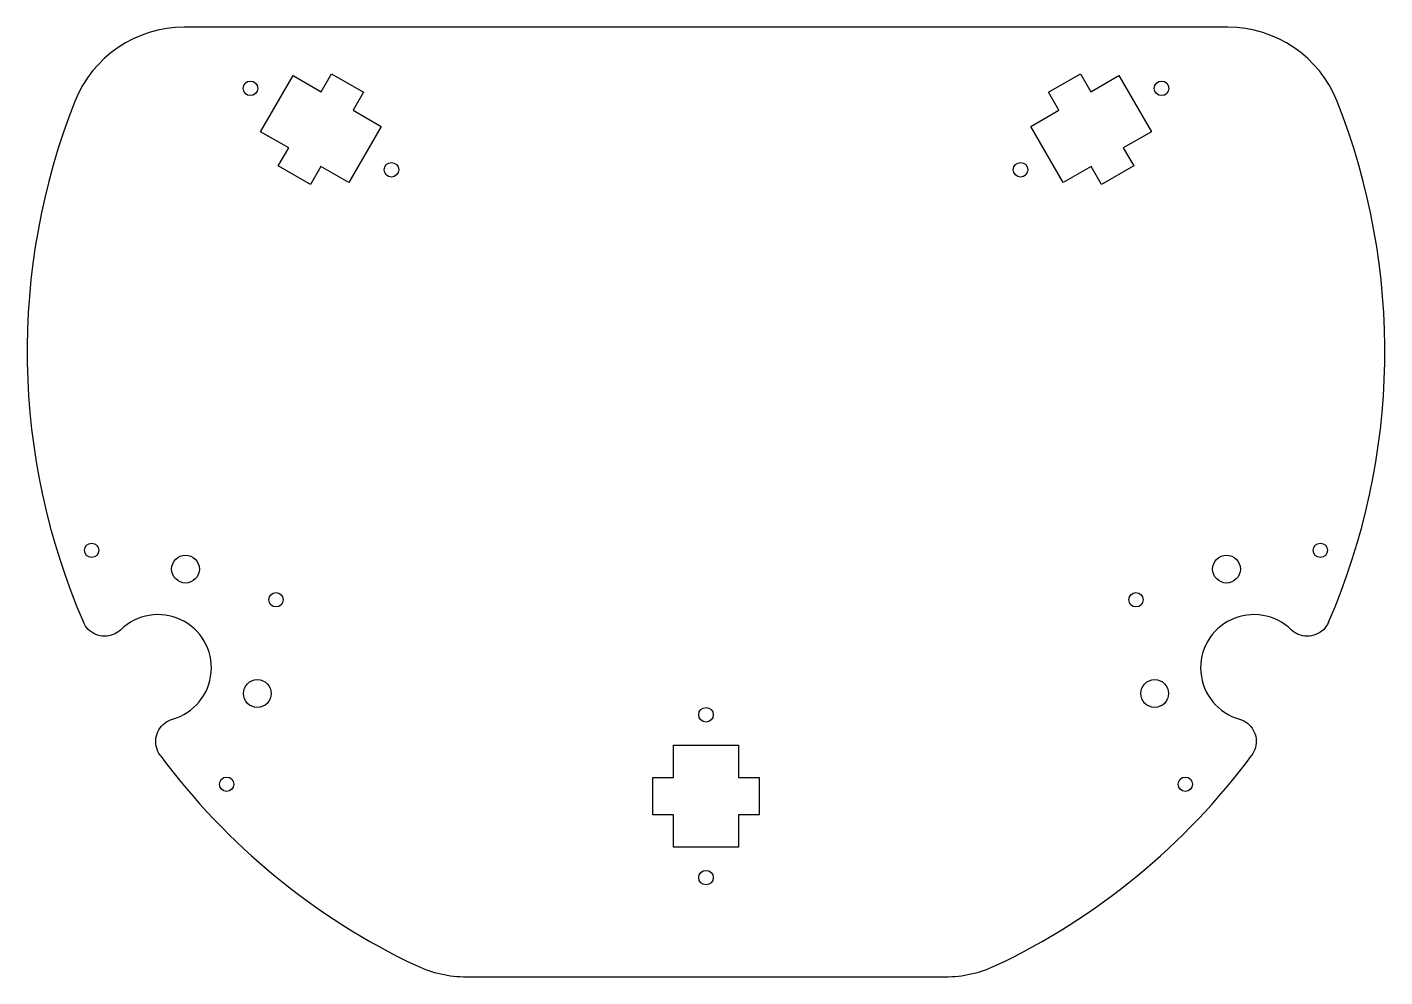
# Model space of a CAD drawing. Header units: millimetres. Extents: x -147 to 147, y -135 to 70.
import ezdxf

# ---------------------------------------------------------------- set-up
doc = ezdxf.new("R2010")
doc.units = ezdxf.units.MM
doc.layers.get('0').update_dxf_attribs({"linetype": 'CONTINUOUS'})

msp = doc.modelspace()

# ---------------------------------------------------------------- linework, layer by layer
for p, q in [((112.67, 70), (-112.67, 70)), ((-51.69, -135), (51.69, -135))]:
    msp.add_line(p, q)
for points in [[(-89.16, 59.56), (-83.1, 56.06), (-80.85, 59.96), (-73.92, 55.96), (-76.17, 52.06), (-70.11, 48.56), (-77.11, 36.44), (-83.17, 39.94), (-85.42, 36.04), (-92.35, 40.04), (-90.1, 43.94), (-96.16, 47.44)], [(96.16, 47.44), (90.1, 43.94), (92.35, 40.04), (85.42, 36.04), (83.17, 39.94), (77.11, 36.44), (70.11, 48.56), (76.17, 52.06), (73.92, 55.96), (80.85, 59.96), (83.1, 56.06), (89.16, 59.56)], [(-7, -107), (-7, -100), (-11.5, -100), (-11.5, -92), (-7, -92), (-7, -85), (7, -85), (7, -92), (11.5, -92), (11.5, -100), (7, -100), (7, -107)]]:
    msp.add_lwpolyline(points, close=True)
for centre, radius in [((-98.36, 56.79), 1.57), ((98.36, 56.79), 1.57), ((-67.92, 39.21), 1.57), ((67.92, 39.21), 1.57), ((-132.66, -42.93), 1.55), ((132.66, -42.93), 1.55), ((-112.39, -46.99), 3), ((112.39, -46.99), 3), ((-92.84, -53.6), 1.55), ((92.84, -53.6), 1.55), ((-96.89, -73.84), 3), ((96.89, -73.84), 3), ((0, -78.43), 1.57), ((-103.51, -93.42), 1.55), ((103.51, -93.42), 1.55), ((0, -113.58), 1.57)]:
    msp.add_circle(centre, radius)
for centre, radius, start, end in [((-112.67, 44.6), 25.4, 90, 158.4047), ((112.67, 44.6), 25.4, 21.5953, 90), ((0, 0), 146.58, 158.4047, 203.5088), ((0, 0), 146.58, -23.5088, 21.5953), ((0, 0), 146.58, 216.4912, 244.7482), ((0, 0), 146.58, 295.2518, 323.5088), ((-51.69, -109.6), 25.4, 244.7482, 270), ((51.69, -109.6), 25.4, 270, 295.2518)]:
    msp.add_arc(centre, radius, start, end)
for centre, major_axis in [((-118.34, -68.32), (10, 5.77)), ((118.34, -68.32), (-10, 5.77))]:
    msp.add_ellipse(centre, major_axis=major_axis, ratio=0.996195, start_param=4.466385, end_param=8.099986)
for points, knots in [([(-126.35, -60.07), (-126.82, -60.52), (-127.37, -60.88), (-128.58, -61.36), (-129.23, -61.48), (-130.53, -61.47), (-131.17, -61.34), (-132.37, -60.83), (-132.92, -60.46), (-133.81, -59.56), (-134.17, -59.04), (-134.41, -58.47)], [0, 0, 0, 0, 0.1953155, 0.1953155, 0.3906051, 0.3906051, 0.5859083, 0.5859083, 0.7812513, 0.7812513, 0.9676405, 0.9676405, 0.9676405, 0.9676405]), ([(134.41, -58.47), (134.15, -59.07), (133.78, -59.61), (132.85, -60.52), (132.29, -60.87), (131.08, -61.36), (130.44, -61.48), (129.14, -61.47), (128.49, -61.34), (127.32, -60.85), (126.8, -60.5), (126.35, -60.07)], [0, 0, 0, 0, 0.195443, 0.195443, 0.3908545, 0.3908545, 0.5862023, 0.5862023, 0.7814866, 0.7814866, 0.9676495, 0.9676495, 0.9676495, 0.9676495]), ([(-117.84, -87.17), (-118.23, -86.65), (-118.51, -86.05), (-118.83, -84.79), (-118.87, -84.13), (-118.68, -82.84), (-118.46, -82.22), (-117.8, -81.1), (-117.37, -80.61), (-116.35, -79.84), (-115.8, -79.56), (-115.2, -79.39)], [0, 0, 0, 0, 0.195443, 0.195443, 0.3908545, 0.3908545, 0.5862023, 0.5862023, 0.7814866, 0.7814866, 0.9676495, 0.9676495, 0.9676495, 0.9676495]), ([(115.2, -79.39), (115.82, -79.57), (116.41, -79.87), (117.43, -80.67), (117.86, -81.17), (118.5, -82.31), (118.7, -82.93), (118.87, -84.22), (118.82, -84.88), (118.49, -86.11), (118.21, -86.67), (117.84, -87.17)], [0, 0, 0, 0, 0.1953155, 0.1953155, 0.3906051, 0.3906051, 0.5859083, 0.5859083, 0.7812513, 0.7812513, 0.9676405, 0.9676405, 0.9676405, 0.9676405])]:
    msp.add_open_spline(points, degree=3, knots=knots)

doc.saveas('drawing.dxf')
